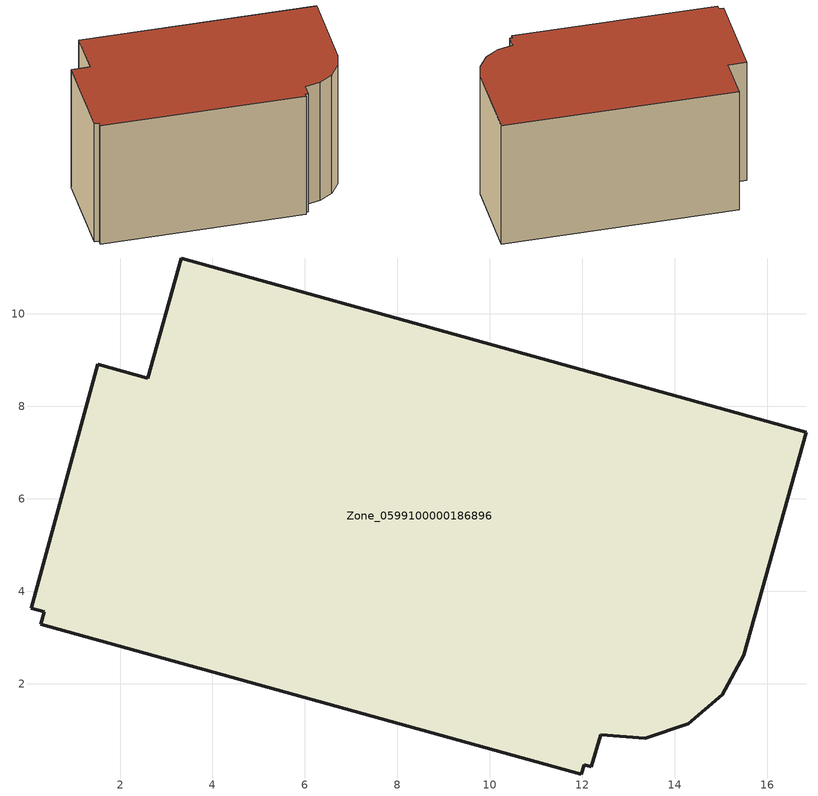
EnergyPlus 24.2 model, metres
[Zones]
Zone_0599100000186896
 floor ground (C_G): 12.04,0.24 11.98,0.04 0.28,3.28 0.35,3.56 0.08,3.64 1.52,8.91 2.6,8.61 3.32,11.21 16.85,7.44 15.5,2.61 15.03,1.76 14.29,1.13 13.36,0.82 12.4,0.89 12.2,0.2 z0
 wall outside (C_F): 12.4,0.89 13.36,0.82 14.29,1.13 15.03,1.76 15.5,2.61 16.85,7.44 3.32,11.21 2.6,8.61 1.52,8.91 0.08,3.64 0.35,3.56 0.28,3.28 11.98,0.04 12.04,0.24 12.2,0.2 12.4,0.89 z0:8.35
 roof outside (C_R): 12.04,0.24 12.2,0.2 12.4,0.89 13.36,0.82 14.29,1.13 15.03,1.76 15.5,2.61 16.85,7.44 3.32,11.21 2.6,8.61 1.52,8.91 0.08,3.64 0.35,3.56 0.28,3.28 11.98,0.04 z8.35
[BUILDING]
Pand.0599100000186896: North Axis=0; Terrain=City; Loads Convergence Tolerance Value=0.04; Temperature Convergence Tolerance Value=0.4; Solar Distribution=FullExterior; Maximum Number of Warmup Days=25; Minimum Number of Warmup Days=1
[Site:Location]
Rotterdam.The.Hague.AP_ZH_NLD Design_Conditions: Latitude=51.96; Longitude=4.45; Time Zone=1; Elevation=-4.5
[SITE:GROUNDTEMPERATURE:BUILDINGSURFACE]
18, 18, 18, 18, 18, 18, 18, 18, 18, 18, 18, 18
[MATERIAL] Thermal Absorptance=0.9; Solar Absorptance=0.7; Visible Absorptance=0.7
Name | Roughness | Thickness | Conductivity | Density | Specific Heat
G.D.1992-2005 | MediumSmooth | 0.15 | 0.06 | 540 | 1210
F.D.1992-2005 | Rough | 0.3 | 0.12 | 1920 | 840
R.D.1992-2005 | MediumRough | 0.2 | 0.08 | 1500 | 1000
[CONSTRUCTION]
C_G: G.D.1992-2005
C_F: F.D.1992-2005
C_R: R.D.1992-2005
[ZONE]
Zone_0599100000186896: Type=1; Multiplier=1; Ceiling Height=Autocalculate; Volume=Autocalculate; Floor Area=autocalculate; Part of Total Floor Area=Yes
[ZONEINFILTRATION:DESIGNFLOWRATE]
Infil_Zone_0599100000186896: Zone or ZoneList or Space or SpaceList=Zone_0599100000186896; Schedule=AlwaysOn; Design Flow Rate Calculation Method=Flow/Area; Flow Rate per Floor Area=0.0021; Constant Term Coefficient=1; Temperature Term Coefficient=0; Velocity Term Coefficient=0; Velocity Squared Term Coefficient=0
[HVACTEMPLATE:ZONE:IDEALLOADSAIRSYSTEM]
Zone_0599100000186896: Maximum Heating Supply Air Temperature=50; Minimum Cooling Supply Air Temperature=13; Maximum Heating Supply Air Humidity Ratio=0.0156; Minimum Cooling Supply Air Humidity Ratio=0.0077; Heating Limit=NoLimit; Cooling Limit=NoLimit; Dehumidification Control Type=ConstantSensibleHeatRatio; Cooling Sensible Heat Ratio=0.7; Dehumidification Setpoint=60; Humidification Control Type=None; Humidification Setpoint=30; Outdoor Air Method=None; Outdoor Air Flow Rate per Person=0.00944; Outdoor Air Flow Rate per Zone Floor Area=0; Outdoor Air Flow Rate per Zone=0; Demand Controlled Ventilation Type=None; Outdoor Air Economizer Type=NoEconomizer; Heat Recovery Type=None; Sensible Heat Recovery Effectiveness=0.7; Latent Heat Recovery Effectiveness=0.65
[ZONECONTROL:THERMOSTAT]
ThermostatControl_Zone_0599100000186896: Zone or ZoneList=Zone_0599100000186896; Control Type Schedule=DualSetpointControlType; Control 1=Thermostat_Zone_0599100000186896; Temperature Difference Between Cutout And Setpoint=0
[THERMOSTATSETPOINT:DUALSETPOINT]
Thermostat_Zone_0599100000186896: Heating Setpoint Temperature Schedule=HeatingSetpoint_Zone_0599100000186896; Cooling Setpoint Temperature Schedule=CoolingSetpoint_Zone_0599100000186896
[SCHEDULE:COMPACT]
HeatingSetpoint_Zone_0599100000186896: Through: 12/31, For: AllDays, Until: 24:00, 21
CoolingSetpoint_Zone_0599100000186896: Through: 12/31, For: AllDays, Until: 24:00, 24
DualSetpointControlType: Through: 12/31, For: AllDays, Until: 24:00, 4
AlwaysOn: Through: 12/31, For: AllDays, Until: 24:00, 1
